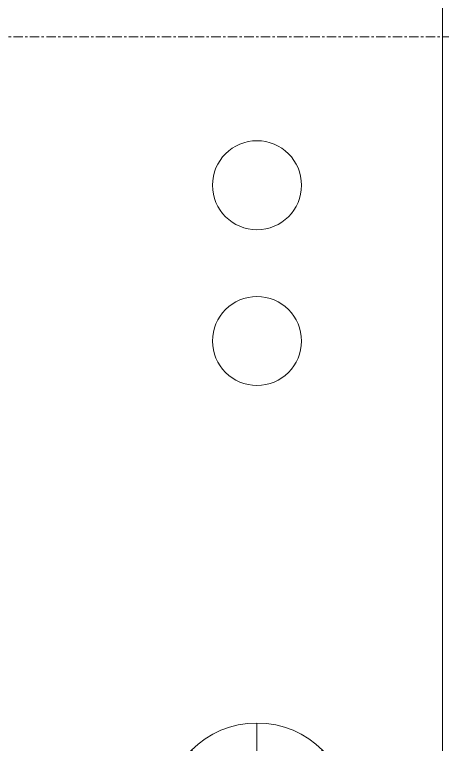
# Model space of a CAD drawing. Header units: millimetres. Extents: x 147619 to 200208, y -27981 to 8299.
# Drawn here: x 167473 to 168050, y -954 to 30 of the extents above; entities that cross this region are included whole.
import ezdxf

# ---------------------------------------------------------------- set-up
doc = ezdxf.new("R2010")
doc.units = ezdxf.units.MM
doc.linetypes.add('轴网线', pattern=[22.24, 12.7, -3.18, 3.18, -3.18])
doc.layers.add('0-1', color=7, linetype='Continuous', lineweight=5)
for name, color, linetype, lineweight, true_color in [('0-2', 7, 'Continuous', 5, 0x515151), ('A-FLOR-1', 7, 'Continuous', 5, 0x7f7f7f), ('A-WALL-1', 7, 'Continuous', 5, 0x515151), ('Q-SPCQ-1', 7, 'Continuous', 5, 0x515151), ('S-GRID-1', 7, '轴网线', 5, 0x5151ff)]:
    doc.layers.add(name, color=color, linetype=linetype, lineweight=lineweight, true_color=true_color)

# ---------------------------------------------------------------- blocks, each defined once
blk = doc.blocks.new('雨水斗 2d - 地漏 R100-669040-10-003 三层空调通风平面图')
at = {"layer": 'Q-SPCQ-1'}
for p, q in [((0, 60), (0, 125)), ((-42.43, 42.43), (-88.39, 88.39)), ((88.39, 88.39), (-42.43, -42.43)), ((0, 60), (0, -125)), ((-42.43, 42.43), (88.39, -88.39)), ((-125, 0), (-60, 0)), ((125, 0), (-60, 0)), ((-88.39, -88.39), (-42.43, -42.43))]:
    blk.add_line(p, q, dxfattribs=at)
for radius in [125, 60]:
    blk.add_circle((0, 0), radius, dxfattribs=at)
blk = doc.blocks.new('雨水管 2d - 地漏 R50-1793327-10-003 三层空调通风平面图')
at = {"layer": 'Q-SPCQ-1'}
blk.add_circle((0, 0), 60, dxfattribs=at)
blk = doc.blocks.new('YXQH_AR_B9-20_rvt-1-10-003 三层空调通风平面图')
at = {"layer": 'A-FLOR-1'}
blk.add_line((168050.01, -1130), (168050.01, -150), dxfattribs=at)
at = {"layer": 'A-WALL-1'}
blk.add_line((168050.01, 50), (168050.01, -1450), dxfattribs=at)
blk.add_line((168050.01, 50), (168050.01, -1450), dxfattribs=at)
at = {"layer": 'S-GRID-1'}
blk.add_line((199020.52, 0), (148552.58, 0), dxfattribs=at)
at = {"layer": '0-2', "rotation": 89.9999999999999}
for p in [(167800.01, -200.02), (167800.01, -410.02)]:
    blk.add_blockref('雨水管 2d - 地漏 R50-1793327-10-003 三层空调通风平面图', p, dxfattribs=at)
at = {"layer": '0-2'}
blk.add_blockref('雨水斗 2d - 地漏 R100-669040-10-003 三层空调通风平面图', (167800.01, -1050), dxfattribs=at)

msp = doc.modelspace()

# ---------------------------------------------------------------- block references
at = {"layer": '0-1'}
msp.add_blockref('YXQH_AR_B9-20_rvt-1-10-003 三层空调通风平面图', (0, 0), dxfattribs=at)

doc.saveas('drawing.dxf')
